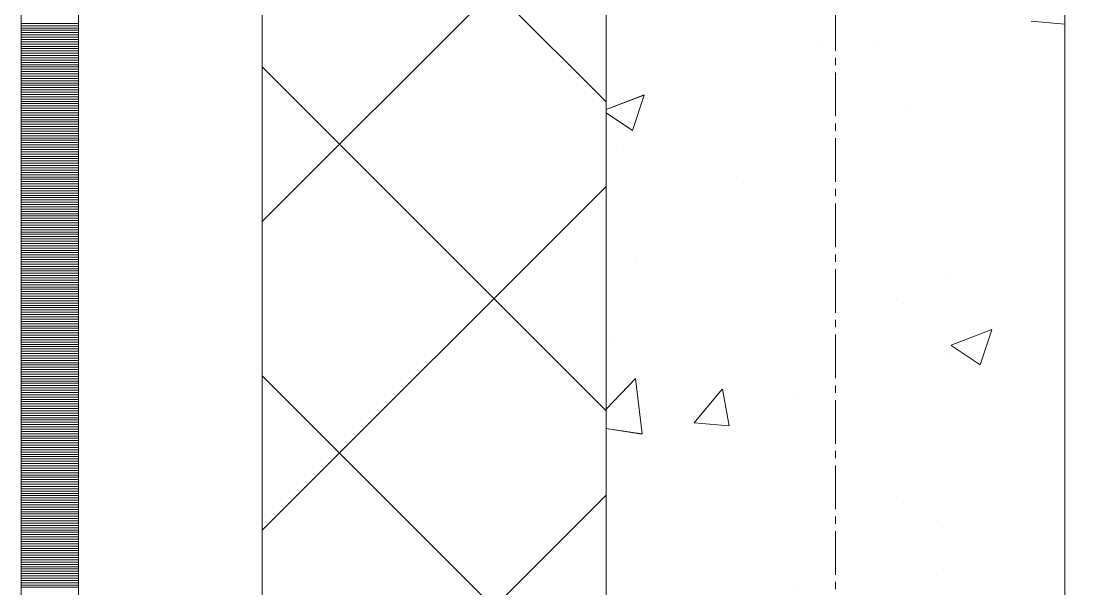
# Model space of a CAD drawing. Header units: millimetres. Extents: x 470010 to 1231400, y -134005 to 421770.
# Drawn here: x 672518.6 to 672983.6, y -73769.1 to -73521.6 of the extents above; entities that cross this region are included whole.
import ezdxf
from ezdxf.enums import TextEntityAlignment as Align

# ---------------------------------------------------------------- set-up
doc = ezdxf.new("R2010")
doc.units = ezdxf.units.MM
doc.linetypes.add('CENTER2', pattern=[28.575, 19.05, -3.175, 3.175, -3.175])
doc.linetypes.add('DASHED', pattern=[19.05, 12.7, -6.35])
doc.layers.get('Defpoints').update_dxf_attribs({"color": 140})
doc.layers.add('АР_Делит', color=120, linetype='Continuous', lineweight=0, plot=False)
for name, color, linetype, lineweight in [('АР_Стены ПЕНОблок', 52, 'Continuous', 20), ('АР_Тонкая', 254, 'Continuous', 5), ('АР_Утеплитель', 31, 'Continuous', 0), ('АР_Штриховка', 8, 'Continuous', 0)]:
    doc.layers.add(name, color=color, linetype=linetype, lineweight=lineweight)
doc.layers.add('РД_Оси_100', color=7, linetype='Continuous', lineweight=0, true_color=0x525252)
doc.styles.add('style1', font='ARIALN.TTF')

# ---------------------------------------------------------------- blocks, each defined once
blk = doc.blocks.new('СОШ_2200_АР_ОСИ_М100_28.05.24')
at = {"layer": 'АР_Делит', "color": 251, "linetype": 'DASHED', "true_color": 0x636466}
blk.add_lwpolyline([(114955, 135155), (114955, -355), (93595.036, -355), (93595.036, 13855), (94145, 13855), (94145, 68320), (66055, 68320), (66055, 13857.73), (83455, 13857.73), (83455, -355), (45245, -355), (45245, 13145), (44695, 13145), (44695, 26755), (45245, 26755), (45245, 68320), (20455, 68320), (20455, 26755), (27955, 26755), (27955, 13145), (-355, 13145), (-355, 100855)], dxfattribs=at)
at = {"layer": 'РД_Оси_100', "color": 251, "linetype": 'CENTER2', "true_color": 0x636466}
blk.add_line((0, -6155), (0, 139938.679), dxfattribs=at)
blk = doc.blocks.new('A$C9108343f')
at = {"layer": 'АР_Стены ПЕНОблок', "color": 18, "linetype": 'Continuous', "lineweight": 20, "true_color": 0x000000}
for p, q in [((7054.96, 97555), (7054.96, 21355)), ((7254.96, 21355), (7254.96, 97555))]:
    blk.add_line(p, q, dxfattribs=at)
at = {"layer": 'АР_Тонкая', "color": 18, "linetype": 'Continuous', "lineweight": 5, "true_color": 0x000000}
for p, q in [((6799.96, 97555), (6799.96, 21355)), ((6824.96, 97555), (6824.96, 21355)), ((6824.96, 21355), (6824.96, 97555)), ((6904.96, 21355), (6904.96, 97555))]:
    blk.add_line(p, q, dxfattribs=at)
at = {"layer": 'АР_Утеплитель', "color": 18, "linetype": 'Continuous', "lineweight": 0, "true_color": 0x000000}
for p, q in [((6904.96, 97555), (6904.96, 21355)), ((7054.96, 21355), (7054.96, 97555))]:
    blk.add_line(p, q, dxfattribs=at)
at = {"layer": 'АР_Штриховка', "color": 18, "linetype": 'Continuous', "lineweight": 0, "true_color": 0x000000}
for p, q in [((7054.96, 26809.48), (6904.96, 26959.48)), ((6904.96, 26757.35), (7054.96, 26907.35)), ((7240.28, 26844.67), (7254.96, 26843.38)), ((6799.96, 26843.75), (6824.96, 26843.75)), ((6799.96, 26842.75), (6824.96, 26842.75)), ((6799.96, 26841.75), (6824.96, 26841.75)), ((6799.96, 26840.75), (6824.96, 26840.75)), ((6799.96, 26839.75), (6824.96, 26839.75)), ((6799.96, 26838.75), (6824.96, 26838.75)), ((6799.96, 26837.75), (6824.96, 26837.75)), ((6799.96, 26836.75), (6824.96, 26836.75)), ((6799.96, 26835.75), (6824.96, 26835.75)), ((6799.96, 26834.75), (6824.96, 26834.75)), ((6799.96, 26833.75), (6824.96, 26833.75)), ((6799.96, 26832.75), (6824.96, 26832.75)), ((6799.96, 26831.75), (6824.96, 26831.75)), ((6799.96, 26830.75), (6824.96, 26830.75)), ((7148.97, 26834.13), (7148.97, 26834.13)), ((7171.88, 26834.22), (7171.88, 26834.22)), ((6799.96, 26829.75), (6824.96, 26829.75)), ((6799.96, 26828.75), (6824.96, 26828.75)), ((6799.96, 26827.75), (6824.96, 26827.75)), ((6799.96, 26826.75), (6824.96, 26826.75)), ((6799.96, 26825.75), (6824.96, 26825.75)), ((6799.96, 26824.75), (6824.96, 26824.75)), ((6799.96, 26823.75), (6824.96, 26823.75)), ((6799.96, 26822.75), (6824.96, 26822.75)), ((6799.96, 26821.75), (6824.96, 26821.75)), ((7054.96, 26674.78), (6904.96, 26824.78)), ((6799.96, 26820.75), (6824.96, 26820.75)), ((6799.96, 26819.75), (6824.96, 26819.75)), ((6799.96, 26818.75), (6824.96, 26818.75)), ((6799.96, 26817.75), (6824.96, 26817.75)), ((6799.96, 26816.75), (6824.96, 26816.75)), ((6799.96, 26815.75), (6824.96, 26815.75)), ((6799.96, 26814.75), (6824.96, 26814.75)), ((6799.96, 26813.75), (6824.96, 26813.75)), ((6799.96, 26812.75), (6824.96, 26812.75)), ((7054.96, 26806.13), (7071.62, 26812.52)), ((7066.42, 26797.05), (7071.57, 26812.4)), ((6799.96, 26811.75), (6824.96, 26811.75)), ((6799.96, 26810.75), (6824.96, 26810.75)), ((6799.96, 26809.75), (6824.96, 26809.75)), ((6799.96, 26808.75), (6824.96, 26808.75)), ((6799.96, 26807.75), (6824.96, 26807.75)), ((6799.96, 26806.75), (6824.96, 26806.75)), ((6799.96, 26805.75), (6824.96, 26805.75)), ((6799.96, 26804.75), (6824.96, 26804.75)), ((6799.96, 26803.75), (6824.96, 26803.75)), ((6799.96, 26802.75), (6824.96, 26802.75)), ((7054.96, 26804.78), (7066.41, 26797.05)), ((7187.67, 26806.17), (7187.67, 26806.17)), ((6799.96, 26801.75), (6824.96, 26801.75)), ((6799.96, 26800.75), (6824.96, 26800.75)), ((6799.96, 26799.75), (6824.96, 26799.75)), ((6799.96, 26798.75), (6824.96, 26798.75)), ((6799.96, 26797.75), (6824.96, 26797.75)), ((6799.96, 26796.75), (6824.96, 26796.75)), ((6799.96, 26795.75), (6824.96, 26795.75)), ((6799.96, 26794.75), (6824.96, 26794.75)), ((6799.96, 26793.75), (6824.96, 26793.75)), ((6799.96, 26792.75), (6824.96, 26792.75)), ((6799.96, 26791.75), (6824.96, 26791.75)), ((6799.96, 26790.75), (6824.96, 26790.75)), ((6799.96, 26789.75), (6824.96, 26789.75)), ((6799.96, 26788.75), (6824.96, 26788.75)), ((7059.38, 26789.91), (7059.38, 26789.91)), ((6799.96, 26787.75), (6824.96, 26787.75)), ((6799.96, 26786.75), (6824.96, 26786.75)), ((6799.96, 26785.75), (6824.96, 26785.75)), ((6799.96, 26784.75), (6824.96, 26784.75)), ((6799.96, 26783.75), (6824.96, 26783.75)), ((6799.96, 26782.75), (6824.96, 26782.75)), ((6799.96, 26781.75), (6824.96, 26781.75)), ((6799.96, 26780.75), (6824.96, 26780.75)), ((6799.96, 26779.75), (6824.96, 26779.75)), ((6799.96, 26778.75), (6824.96, 26778.75)), ((6799.96, 26777.75), (6824.96, 26777.75)), ((6799.96, 26776.75), (6824.96, 26776.75)), ((6799.96, 26775.75), (6824.96, 26775.75)), ((6799.96, 26774.75), (6824.96, 26774.75)), ((7111.73, 26776.5), (7111.73, 26776.5)), ((6799.96, 26773.75), (6824.96, 26773.75)), ((6799.96, 26772.75), (6824.96, 26772.75)), ((6799.96, 26771.75), (6824.96, 26771.75)), ((6799.96, 26770.75), (6824.96, 26770.75)), ((6904.96, 26622.64), (7054.96, 26772.64)), ((6799.96, 26769.75), (6824.96, 26769.75)), ((6799.96, 26768.75), (6824.96, 26768.75)), ((6799.96, 26767.75), (6824.96, 26767.75)), ((6799.96, 26766.75), (6824.96, 26766.75)), ((6799.96, 26765.75), (6824.96, 26765.75)), ((6799.96, 26764.75), (6824.96, 26764.75)), ((6799.96, 26763.75), (6824.96, 26763.75)), ((6799.96, 26762.75), (6824.96, 26762.75)), ((6799.96, 26761.75), (6824.96, 26761.75)), ((6799.96, 26760.75), (6824.96, 26760.75)), ((6799.96, 26759.75), (6824.96, 26759.75)), ((6799.96, 26758.75), (6824.96, 26758.75)), ((6799.96, 26757.75), (6824.96, 26757.75)), ((6799.96, 26756.75), (6824.96, 26756.75)), ((6799.96, 26755.75), (6824.96, 26755.75)), ((6799.96, 26754.75), (6824.96, 26754.75)), ((6799.96, 26753.75), (6824.96, 26753.75)), ((6799.96, 26752.75), (6824.96, 26752.75)), ((6799.96, 26751.75), (6824.96, 26751.75)), ((6799.96, 26750.75), (6824.96, 26750.75)), ((6799.96, 26749.75), (6824.96, 26749.75)), ((6799.96, 26748.75), (6824.96, 26748.75)), ((6799.96, 26747.75), (6824.96, 26747.75)), ((6799.96, 26746.75), (6824.96, 26746.75)), ((6799.96, 26745.75), (6824.96, 26745.75)), ((6799.96, 26744.75), (6824.96, 26744.75)), ((6799.96, 26743.75), (6824.96, 26743.75)), ((6799.96, 26742.75), (6824.96, 26742.75)), ((6799.96, 26741.75), (6824.96, 26741.75)), ((6799.96, 26740.75), (6824.96, 26740.75)), ((6799.96, 26739.75), (6824.96, 26739.75)), ((6799.96, 26738.75), (6824.96, 26738.75)), ((6799.96, 26737.75), (6824.96, 26737.75)), ((7067.79, 26739.23), (7067.79, 26739.23)), ((6799.96, 26736.75), (6824.96, 26736.75)), ((6799.96, 26735.75), (6824.96, 26735.75)), ((6799.96, 26734.75), (6824.96, 26734.75)), ((6799.96, 26733.75), (6824.96, 26733.75)), ((7203.38, 26733.5), (7203.38, 26733.5)), ((6799.96, 26732.75), (6824.96, 26732.75)), ((6799.96, 26731.75), (6824.96, 26731.75)), ((6799.96, 26730.75), (6824.96, 26730.75)), ((6799.96, 26729.75), (6824.96, 26729.75)), ((6799.96, 26728.75), (6824.96, 26728.75)), ((6799.96, 26727.75), (6824.96, 26727.75)), ((6799.96, 26726.75), (6824.96, 26726.75)), ((6799.96, 26725.75), (6824.96, 26725.75)), ((6799.96, 26724.75), (6824.96, 26724.75)), ((6799.96, 26723.75), (6824.96, 26723.75)), ((6799.96, 26722.75), (6824.96, 26722.75)), ((6799.96, 26721.75), (6824.96, 26721.75)), ((6799.96, 26720.75), (6824.96, 26720.75)), ((6799.96, 26719.75), (6824.96, 26719.75)), ((7184.58, 26721.61), (7184.58, 26721.61)), ((6799.96, 26718.75), (6824.96, 26718.75)), ((6799.96, 26717.75), (6824.96, 26717.75)), ((6799.96, 26716.75), (6824.96, 26716.75)), ((6799.96, 26715.75), (6824.96, 26715.75)), ((6799.96, 26714.75), (6824.96, 26714.75)), ((6799.96, 26713.75), (6824.96, 26713.75)), ((6799.96, 26712.75), (6824.96, 26712.75)), ((6799.96, 26711.75), (6824.96, 26711.75)), ((6799.96, 26710.75), (6824.96, 26710.75)), ((6799.96, 26709.75), (6824.96, 26709.75)), ((7205.45, 26703.43), (7223.23, 26710.26)), ((7218.04, 26694.78), (7223.19, 26710.13)), ((6799.96, 26708.75), (6824.96, 26708.75)), ((6799.96, 26707.75), (6824.96, 26707.75)), ((6799.96, 26706.75), (6824.96, 26706.75)), ((6799.96, 26705.75), (6824.96, 26705.75)), ((7056.29, 26705.35), (7056.29, 26705.35)), ((6799.96, 26704.75), (6824.96, 26704.75)), ((6799.96, 26703.75), (6824.96, 26703.75)), ((6799.96, 26702.75), (6824.96, 26702.75)), ((6799.96, 26701.75), (6824.96, 26701.75)), ((6799.96, 26700.75), (6824.96, 26700.75)), ((7205.39, 26703.31), (7218.03, 26694.79)), ((6799.96, 26699.75), (6824.96, 26699.75)), ((6799.96, 26698.75), (6824.96, 26698.75)), ((6799.96, 26697.75), (6824.96, 26697.75)), ((6799.96, 26696.75), (6824.96, 26696.75)), ((6799.96, 26695.75), (6824.96, 26695.75)), ((7205.32, 26697.44), (7205.32, 26697.44)), ((6799.96, 26694.75), (6824.96, 26694.75)), ((6799.96, 26693.75), (6824.96, 26693.75)), ((6799.96, 26692.75), (6824.96, 26692.75)), ((6799.96, 26691.75), (6824.96, 26691.75)), ((6799.96, 26690.75), (6824.96, 26690.75)), ((6799.96, 26689.75), (6824.96, 26689.75)), ((6799.96, 26688.75), (6824.96, 26688.75)), ((6799.96, 26687.75), (6824.96, 26687.75)), ((6799.96, 26686.75), (6824.96, 26686.75)), ((7054.96, 26540.08), (6904.96, 26690.08)), ((7054.96, 26675.47), (7067.77, 26688.82)), ((7070.62, 26664.71), (7067.81, 26688.83)), ((6799.96, 26685.75), (6824.96, 26685.75)), ((6799.96, 26684.75), (6824.96, 26684.75)), ((6799.96, 26683.75), (6824.96, 26683.75)), ((6799.96, 26682.75), (6824.96, 26682.75)), ((6799.96, 26681.75), (6824.96, 26681.75)), ((7093.34, 26669.55), (7105.58, 26684.15)), ((7108.66, 26668.25), (7105.72, 26684.17)), ((7138.48, 26682.58), (7138.48, 26682.58)), ((6799.96, 26680.75), (6824.96, 26680.75)), ((6799.96, 26679.75), (6824.96, 26679.75)), ((6799.96, 26678.75), (6824.96, 26678.75)), ((6799.96, 26677.75), (6824.96, 26677.75)), ((6799.96, 26676.75), (6824.96, 26676.75)), ((6799.96, 26675.75), (6824.96, 26675.75)), ((6799.96, 26674.75), (6824.96, 26674.75)), ((6799.96, 26673.75), (6824.96, 26673.75)), ((6799.96, 26672.75), (6824.96, 26672.75)), ((6799.96, 26671.75), (6824.96, 26671.75)), ((6799.96, 26670.75), (6824.96, 26670.75)), ((6799.96, 26669.75), (6824.96, 26669.75)), ((6799.96, 26668.75), (6824.96, 26668.75)), ((6799.96, 26667.75), (6824.96, 26667.75)), ((7093.33, 26669.55), (7108.52, 26668.22)), ((6799.96, 26666.75), (6824.96, 26666.75)), ((6799.96, 26665.75), (6824.96, 26665.75)), ((6799.96, 26664.75), (6824.96, 26664.75)), ((6799.96, 26663.75), (6824.96, 26663.75)), ((7054.96, 26667.06), (7070.61, 26664.64)), ((6799.96, 26662.75), (6824.96, 26662.75)), ((6799.96, 26661.75), (6824.96, 26661.75)), ((6799.96, 26660.75), (6824.96, 26660.75)), ((6799.96, 26659.75), (6824.96, 26659.75)), ((6799.96, 26658.75), (6824.96, 26658.75)), ((6799.96, 26657.75), (6824.96, 26657.75)), ((6799.96, 26656.75), (6824.96, 26656.75)), ((6799.96, 26655.75), (6824.96, 26655.75)), ((6799.96, 26654.75), (6824.96, 26654.75)), ((6799.96, 26653.75), (6824.96, 26653.75)), ((6799.96, 26652.75), (6824.96, 26652.75)), ((6799.96, 26651.75), (6824.96, 26651.75)), ((6799.96, 26650.75), (6824.96, 26650.75)), ((6799.96, 26649.75), (6824.96, 26649.75)), ((6799.96, 26648.75), (6824.96, 26648.75)), ((6799.96, 26647.75), (6824.96, 26647.75)), ((6799.96, 26646.75), (6824.96, 26646.75)), ((6799.96, 26645.75), (6824.96, 26645.75)), ((6799.96, 26644.75), (6824.96, 26644.75)), ((6799.96, 26643.75), (6824.96, 26643.75)), ((6799.96, 26642.75), (6824.96, 26642.75)), ((6799.96, 26641.75), (6824.96, 26641.75)), ((6799.96, 26640.75), (6824.96, 26640.75)), ((6799.96, 26639.75), (6824.96, 26639.75)), ((6799.96, 26638.75), (6824.96, 26638.75)), ((6799.96, 26637.75), (6824.96, 26637.75)), ((6799.96, 26636.75), (6824.96, 26636.75)), ((6799.96, 26635.75), (6824.96, 26635.75)), ((6904.96, 26487.94), (7054.96, 26637.94)), ((7181.5, 26637.06), (7181.5, 26637.06)), ((6799.96, 26634.75), (6824.96, 26634.75)), ((6799.96, 26633.75), (6824.96, 26633.75)), ((6799.96, 26632.75), (6824.96, 26632.75)), ((6799.96, 26631.75), (6824.96, 26631.75)), ((6799.96, 26630.75), (6824.96, 26630.75)), ((6799.96, 26629.75), (6824.96, 26629.75)), ((6799.96, 26628.75), (6824.96, 26628.75)), ((6799.96, 26627.75), (6824.96, 26627.75)), ((6799.96, 26626.75), (6824.96, 26626.75)), ((7199.35, 26626.81), (7199.35, 26626.81)), ((6799.96, 26625.75), (6824.96, 26625.75)), ((6799.96, 26624.75), (6824.96, 26624.75)), ((6799.96, 26623.75), (6824.96, 26623.75)), ((6799.96, 26622.75), (6824.96, 26622.75)), ((6799.96, 26621.75), (6824.96, 26621.75)), ((6799.96, 26620.75), (6824.96, 26620.75)), ((6799.96, 26619.75), (6824.96, 26619.75)), ((6799.96, 26618.75), (6824.96, 26618.75)), ((6799.96, 26617.75), (6824.96, 26617.75)), ((6799.96, 26616.75), (6824.96, 26616.75)), ((6799.96, 26615.75), (6824.96, 26615.75)), ((6799.96, 26614.75), (6824.96, 26614.75)), ((6799.96, 26613.75), (6824.96, 26613.75)), ((6799.96, 26612.75), (6824.96, 26612.75)), ((6799.96, 26611.75), (6824.96, 26611.75)), ((6799.96, 26610.75), (6824.96, 26610.75)), ((6799.96, 26609.75), (6824.96, 26609.75)), ((6799.96, 26608.75), (6824.96, 26608.75)), ((6799.96, 26607.75), (6824.96, 26607.75)), ((6799.96, 26606.75), (6824.96, 26606.75)), ((6799.96, 26605.75), (6824.96, 26605.75)), ((6799.96, 26604.75), (6824.96, 26604.75)), ((6799.96, 26603.75), (6824.96, 26603.75)), ((6799.96, 26602.75), (6824.96, 26602.75)), ((7153.92, 26603.7), (7153.92, 26603.7)), ((7202.09, 26605.63), (7202.09, 26605.63)), ((6799.96, 26601.75), (6824.96, 26601.75)), ((6799.96, 26600.75), (6824.96, 26600.75)), ((6799.96, 26599.75), (6824.96, 26599.75)), ((6799.96, 26598.75), (6824.96, 26598.75)), ((6799.96, 26597.75), (6824.96, 26597.75)), ((7138.5, 26597.26), (7138.5, 26597.26))]:
    blk.add_line(p, q, dxfattribs=at)
at = {"layer": 'РД_Оси_100'}
blk.add_blockref('СОШ_2200_АР_ОСИ_М100_28.05.24', (7154.96, 6755), dxfattribs=at)
at = {"layer": 'Defpoints', "color": 18, "true_color": 0x000000, "style": 'style1'}
for p in [(143949.34, 316089.12), (143974.98, 281639.5), (143890.4, 273244.71), (143839.99, 264276.81), (143967.75, 254892.38), (12251.96, 104178.14), (12382.58, 96023.14)]:
    blk.add_attdef('АР-ПОМЕЩЕНИЕ:НАИМЕНОВАНИЕ', text='', height=100, dxfattribs=at).set_placement(p, align=Align.MIDDLE)
at = {"layer": 'Defpoints', "color": 18, "true_color": 0x000000, "style": 'style1', "flags": 8}
for p in [(143951.3, 279099.09), (143848.34, 269251.11), (143875.33, 260094.25), (144049.74, 250824.7), (163419.28, 238153.36), (155897.46, 237965.97), (183037.2, 237965.97), (143342.94, 237876.19)]:
    blk.add_attdef('АР-ПОМЕЩЕНИЕ:НАИМЕНОВАНИЕ', text='', height=100, dxfattribs=at).set_placement(p, align=Align.MIDDLE)

msp = doc.modelspace()

# ---------------------------------------------------------------- linework, layer by layer
at = {"layer": 'АР_Стены ПЕНОблок', "color": 18, "linetype": 'Continuous', "lineweight": 20, "true_color": 0x000000}
for p, q in [((672773.57, -2811.242), (672773.57, -79011.242)), ((672973.57, -79011.242), (672973.57, -2811.242))]:
    msp.add_line(p, q, dxfattribs=at)
at = {"layer": 'АР_Тонкая', "color": 18, "linetype": 'Continuous', "lineweight": 5, "true_color": 0x000000}
for p, q in [((672518.57, -2811.242), (672518.57, -79011.242)), ((672543.57, -2811.242), (672543.57, -79011.242)), ((672543.57, -79011.242), (672543.57, -2811.242)), ((672623.57, -79011.242), (672623.57, -2811.242))]:
    msp.add_line(p, q, dxfattribs=at)
at = {"layer": 'АР_Утеплитель', "color": 18, "linetype": 'Continuous', "lineweight": 0, "true_color": 0x000000}
for p, q in [((672623.57, -2811.242), (672623.57, -79011.242)), ((672773.57, -79011.242), (672773.57, -2811.242))]:
    msp.add_line(p, q, dxfattribs=at)
at = {"layer": 'АР_Штриховка', "color": 18, "linetype": 'Continuous', "lineweight": 0, "true_color": 0x000000}
for p, q in [((672773.57, -73556.759), (672623.57, -73406.759)), ((672623.57, -73608.896), (672773.57, -73458.896)), ((672518.57, -73522.492), (672543.57, -73522.492)), ((672518.57, -73523.492), (672543.57, -73523.492)), ((672518.57, -73524.492), (672543.57, -73524.492)), ((672518.57, -73525.492), (672543.57, -73525.492)), ((672958.888, -73521.577), (672973.57, -73522.861)), ((672518.57, -73526.492), (672543.57, -73526.492)), ((672518.57, -73527.492), (672543.57, -73527.492)), ((672518.57, -73528.492), (672543.57, -73528.492)), ((672518.57, -73529.492), (672543.57, -73529.492)), ((672518.57, -73530.492), (672543.57, -73530.492)), ((672518.57, -73531.492), (672543.57, -73531.492)), ((672518.57, -73532.492), (672543.57, -73532.492)), ((672518.57, -73533.492), (672543.57, -73533.492)), ((672518.57, -73534.492), (672543.57, -73534.492)), ((672518.57, -73535.492), (672543.57, -73535.492)), ((672518.57, -73536.492), (672543.57, -73536.492)), ((672518.57, -73537.492), (672543.57, -73537.492)), ((672518.57, -73538.492), (672543.57, -73538.492)), ((672518.57, -73539.492), (672543.57, -73539.492)), ((672518.57, -73540.492), (672543.57, -73540.492)), ((672518.57, -73541.492), (672543.57, -73541.492)), ((672518.57, -73542.492), (672543.57, -73542.492)), ((672518.57, -73543.492), (672543.57, -73543.492)), ((672773.57, -73691.463), (672623.57, -73541.463)), ((672518.57, -73544.492), (672543.57, -73544.492)), ((672518.57, -73545.492), (672543.57, -73545.492)), ((672518.57, -73546.492), (672543.57, -73546.492)), ((672518.57, -73547.492), (672543.57, -73547.492)), ((672518.57, -73548.492), (672543.57, -73548.492)), ((672518.57, -73549.492), (672543.57, -73549.492)), ((672518.57, -73550.492), (672543.57, -73550.492)), ((672518.57, -73551.492), (672543.57, -73551.492)), ((672518.57, -73552.492), (672543.57, -73552.492)), ((672518.57, -73553.492), (672543.57, -73553.492)), ((672518.57, -73554.492), (672543.57, -73554.492)), ((672518.57, -73555.492), (672543.57, -73555.492)), ((672518.57, -73556.492), (672543.57, -73556.492)), ((672518.57, -73557.492), (672543.57, -73557.492)), ((672773.57, -73560.113), (672790.231, -73553.717)), ((672785.036, -73569.192), (672790.186, -73553.843)), ((672518.57, -73558.492), (672543.57, -73558.492)), ((672518.57, -73559.492), (672543.57, -73559.492)), ((672518.57, -73560.492), (672543.57, -73560.492)), ((672518.57, -73561.492), (672543.57, -73561.492)), ((672518.57, -73562.492), (672543.57, -73562.492)), ((672773.57, -73561.462), (672785.025, -73569.189)), ((672518.57, -73563.492), (672543.57, -73563.492)), ((672518.57, -73564.492), (672543.57, -73564.492)), ((672518.57, -73565.492), (672543.57, -73565.492)), ((672518.57, -73566.492), (672543.57, -73566.492)), ((672518.57, -73567.492), (672543.57, -73567.492)), ((672518.57, -73568.492), (672543.57, -73568.492)), ((672518.57, -73569.492), (672543.57, -73569.492)), ((672518.57, -73570.492), (672543.57, -73570.492)), ((672518.57, -73571.492), (672543.57, -73571.492)), ((672518.57, -73572.492), (672543.57, -73572.492)), ((672518.57, -73573.492), (672543.57, -73573.492)), ((672518.57, -73574.492), (672543.57, -73574.492)), ((672518.57, -73575.492), (672543.57, -73575.492)), ((672518.57, -73576.492), (672543.57, -73576.492)), ((672518.57, -73577.492), (672543.57, -73577.492)), ((672518.57, -73578.492), (672543.57, -73578.492)), ((672518.57, -73579.492), (672543.57, -73579.492)), ((672518.57, -73580.492), (672543.57, -73580.492)), ((672518.57, -73581.492), (672543.57, -73581.492)), ((672518.57, -73582.492), (672543.57, -73582.492)), ((672518.57, -73583.492), (672543.57, -73583.492)), ((672518.57, -73584.492), (672543.57, -73584.492)), ((672518.57, -73585.492), (672543.57, -73585.492)), ((672518.57, -73586.492), (672543.57, -73586.492)), ((672518.57, -73587.492), (672543.57, -73587.492)), ((672518.57, -73588.492), (672543.57, -73588.492)), ((672518.57, -73589.492), (672543.57, -73589.492)), ((672518.57, -73590.492), (672543.57, -73590.492)), ((672518.57, -73591.492), (672543.57, -73591.492)), ((672518.57, -73592.492), (672543.57, -73592.492)), ((672518.57, -73593.492), (672543.57, -73593.492)), ((672518.57, -73594.492), (672543.57, -73594.492)), ((672518.57, -73595.492), (672543.57, -73595.492)), ((672623.57, -73743.599), (672773.57, -73593.599)), ((672518.57, -73596.492), (672543.57, -73596.492)), ((672518.57, -73597.492), (672543.57, -73597.492)), ((672518.57, -73598.492), (672543.57, -73598.492)), ((672518.57, -73599.492), (672543.57, -73599.492)), ((672518.57, -73600.492), (672543.57, -73600.492)), ((672518.57, -73601.492), (672543.57, -73601.492)), ((672518.57, -73602.492), (672543.57, -73602.492)), ((672518.57, -73603.492), (672543.57, -73603.492)), ((672518.57, -73604.492), (672543.57, -73604.492)), ((672518.57, -73605.492), (672543.57, -73605.492)), ((672518.57, -73606.492), (672543.57, -73606.492)), ((672518.57, -73607.492), (672543.57, -73607.492)), ((672518.57, -73608.492), (672543.57, -73608.492)), ((672518.57, -73609.492), (672543.57, -73609.492)), ((672518.57, -73610.492), (672543.57, -73610.492)), ((672518.57, -73611.492), (672543.57, -73611.492)), ((672518.57, -73612.492), (672543.57, -73612.492)), ((672518.57, -73613.492), (672543.57, -73613.492)), ((672518.57, -73614.492), (672543.57, -73614.492)), ((672518.57, -73615.492), (672543.57, -73615.492)), ((672518.57, -73616.492), (672543.57, -73616.492)), ((672518.57, -73617.492), (672543.57, -73617.492)), ((672518.57, -73618.492), (672543.57, -73618.492)), ((672518.57, -73619.492), (672543.57, -73619.492)), ((672518.57, -73620.492), (672543.57, -73620.492)), ((672518.57, -73621.492), (672543.57, -73621.492)), ((672518.57, -73622.492), (672543.57, -73622.492)), ((672518.57, -73623.492), (672543.57, -73623.492)), ((672518.57, -73624.492), (672543.57, -73624.492)), ((672518.57, -73625.492), (672543.57, -73625.492)), ((672518.57, -73626.492), (672543.57, -73626.492)), ((672518.57, -73627.492), (672543.57, -73627.492)), ((672518.57, -73628.492), (672543.57, -73628.492)), ((672518.57, -73629.492), (672543.57, -73629.492)), ((672518.57, -73630.492), (672543.57, -73630.492)), ((672518.57, -73631.492), (672543.57, -73631.492)), ((672518.57, -73632.492), (672543.57, -73632.492)), ((672518.57, -73633.492), (672543.57, -73633.492)), ((672518.57, -73634.492), (672543.57, -73634.492)), ((672518.57, -73635.492), (672543.57, -73635.492)), ((672518.57, -73636.492), (672543.57, -73636.492)), ((672518.57, -73637.492), (672543.57, -73637.492)), ((672518.57, -73638.492), (672543.57, -73638.492)), ((672518.57, -73639.492), (672543.57, -73639.492)), ((672518.57, -73640.492), (672543.57, -73640.492)), ((672518.57, -73641.492), (672543.57, -73641.492)), ((672518.57, -73642.492), (672543.57, -73642.492)), ((672518.57, -73643.492), (672543.57, -73643.492)), ((672518.57, -73644.492), (672543.57, -73644.492)), ((672518.57, -73645.492), (672543.57, -73645.492)), ((672518.57, -73646.492), (672543.57, -73646.492)), ((672518.57, -73647.492), (672543.57, -73647.492)), ((672518.57, -73648.492), (672543.57, -73648.492)), ((672518.57, -73649.492), (672543.57, -73649.492)), ((672518.57, -73650.492), (672543.57, -73650.492)), ((672518.57, -73651.492), (672543.57, -73651.492)), ((672518.57, -73652.492), (672543.57, -73652.492)), ((672518.57, -73653.492), (672543.57, -73653.492)), ((672518.57, -73654.492), (672543.57, -73654.492)), ((672518.57, -73655.492), (672543.57, -73655.492)), ((672924.06, -73662.809), (672941.845, -73655.983)), ((672518.57, -73656.492), (672543.57, -73656.492)), ((672518.57, -73657.492), (672543.57, -73657.492)), ((672518.57, -73658.492), (672543.57, -73658.492)), ((672518.57, -73659.492), (672543.57, -73659.492)), ((672518.57, -73660.492), (672543.57, -73660.492)), ((672936.65, -73671.457), (672941.8, -73656.108)), ((672518.57, -73661.492), (672543.57, -73661.492)), ((672518.57, -73662.492), (672543.57, -73662.492)), ((672518.57, -73663.492), (672543.57, -73663.492)), ((672518.57, -73664.492), (672543.57, -73664.492)), ((672924.005, -73662.932), (672936.64, -73671.454)), ((672518.57, -73665.492), (672543.57, -73665.492)), ((672518.57, -73666.492), (672543.57, -73666.492)), ((672518.57, -73667.492), (672543.57, -73667.492)), ((672518.57, -73668.492), (672543.57, -73668.492)), ((672518.57, -73669.492), (672543.57, -73669.492)), ((672518.57, -73670.492), (672543.57, -73670.492)), ((672518.57, -73671.492), (672543.57, -73671.492)), ((672518.57, -73672.492), (672543.57, -73672.492)), ((672518.57, -73673.492), (672543.57, -73673.492)), ((672518.57, -73674.492), (672543.57, -73674.492)), ((672518.57, -73675.492), (672543.57, -73675.492)), ((672518.57, -73676.492), (672543.57, -73676.492)), ((672518.57, -73677.492), (672543.57, -73677.492)), ((672518.57, -73678.492), (672543.57, -73678.492)), ((672773.57, -73826.166), (672623.57, -73676.166)), ((672773.57, -73690.774), (672786.384, -73677.418)), ((672789.233, -73701.536), (672786.427, -73677.413)), ((672518.57, -73679.492), (672543.57, -73679.492)), ((672518.57, -73680.492), (672543.57, -73680.492)), ((672518.57, -73681.492), (672543.57, -73681.492)), ((672518.57, -73682.492), (672543.57, -73682.492)), ((672518.57, -73683.492), (672543.57, -73683.492)), ((672811.947, -73696.69), (672824.193, -73682.097)), ((672827.268, -73697.997), (672824.331, -73682.076)), ((672518.57, -73684.492), (672543.57, -73684.492)), ((672518.57, -73685.492), (672543.57, -73685.492)), ((672518.57, -73686.492), (672543.57, -73686.492)), ((672518.57, -73687.492), (672543.57, -73687.492)), ((672518.57, -73688.492), (672543.57, -73688.492)), ((672518.57, -73689.492), (672543.57, -73689.492)), ((672518.57, -73690.492), (672543.57, -73690.492)), ((672518.57, -73691.492), (672543.57, -73691.492)), ((672518.57, -73692.492), (672543.57, -73692.492)), ((672518.57, -73693.492), (672543.57, -73693.492)), ((672518.57, -73694.492), (672543.57, -73694.492)), ((672518.57, -73695.492), (672543.57, -73695.492)), ((672518.57, -73696.492), (672543.57, -73696.492)), ((672518.57, -73697.492), (672543.57, -73697.492)), ((672811.947, -73696.694), (672827.129, -73698.023)), ((672518.57, -73698.492), (672543.57, -73698.492)), ((672518.57, -73699.492), (672543.57, -73699.492)), ((672518.57, -73700.492), (672543.57, -73700.492)), ((672518.57, -73701.492), (672543.57, -73701.492)), ((672518.57, -73702.492), (672543.57, -73702.492)), ((672773.57, -73699.18), (672789.222, -73701.607)), ((672518.57, -73703.492), (672543.57, -73703.492)), ((672518.57, -73704.492), (672543.57, -73704.492)), ((672518.57, -73705.492), (672543.57, -73705.492)), ((672518.57, -73706.492), (672543.57, -73706.492)), ((672518.57, -73707.492), (672543.57, -73707.492)), ((672518.57, -73708.492), (672543.57, -73708.492)), ((672518.57, -73709.492), (672543.57, -73709.492)), ((672518.57, -73710.492), (672543.57, -73710.492)), ((672518.57, -73711.492), (672543.57, -73711.492)), ((672518.57, -73712.492), (672543.57, -73712.492)), ((672518.57, -73713.492), (672543.57, -73713.492)), ((672518.57, -73714.492), (672543.57, -73714.492)), ((672518.57, -73715.492), (672543.57, -73715.492)), ((672518.57, -73716.492), (672543.57, -73716.492)), ((672518.57, -73717.492), (672543.57, -73717.492)), ((672518.57, -73718.492), (672543.57, -73718.492)), ((672518.57, -73719.492), (672543.57, -73719.492)), ((672518.57, -73720.492), (672543.57, -73720.492)), ((672518.57, -73721.492), (672543.57, -73721.492)), ((672518.57, -73722.492), (672543.57, -73722.492)), ((672518.57, -73723.492), (672543.57, -73723.492)), ((672518.57, -73724.492), (672543.57, -73724.492)), ((672518.57, -73725.492), (672543.57, -73725.492)), ((672518.57, -73726.492), (672543.57, -73726.492)), ((672518.57, -73727.492), (672543.57, -73727.492)), ((672518.57, -73728.492), (672543.57, -73728.492)), ((672518.57, -73729.492), (672543.57, -73729.492)), ((672623.57, -73878.303), (672773.57, -73728.303)), ((672518.57, -73730.492), (672543.57, -73730.492)), ((672518.57, -73731.492), (672543.57, -73731.492)), ((672518.57, -73732.492), (672543.57, -73732.492)), ((672518.57, -73733.492), (672543.57, -73733.492)), ((672518.57, -73734.492), (672543.57, -73734.492)), ((672518.57, -73735.492), (672543.57, -73735.492)), ((672518.57, -73736.492), (672543.57, -73736.492)), ((672518.57, -73737.492), (672543.57, -73737.492)), ((672518.57, -73738.492), (672543.57, -73738.492)), ((672518.57, -73739.492), (672543.57, -73739.492)), ((672518.57, -73740.492), (672543.57, -73740.492)), ((672518.57, -73741.492), (672543.57, -73741.492)), ((672518.57, -73742.492), (672543.57, -73742.492)), ((672518.57, -73743.492), (672543.57, -73743.492)), ((672518.57, -73744.492), (672543.57, -73744.492)), ((672518.57, -73745.492), (672543.57, -73745.492)), ((672518.57, -73746.492), (672543.57, -73746.492)), ((672518.57, -73747.492), (672543.57, -73747.492)), ((672518.57, -73748.492), (672543.57, -73748.492)), ((672518.57, -73749.492), (672543.57, -73749.492)), ((672518.57, -73750.492), (672543.57, -73750.492)), ((672518.57, -73751.492), (672543.57, -73751.492)), ((672518.57, -73752.492), (672543.57, -73752.492)), ((672518.57, -73753.492), (672543.57, -73753.492)), ((672518.57, -73754.492), (672543.57, -73754.492)), ((672518.57, -73755.492), (672543.57, -73755.492)), ((672518.57, -73756.492), (672543.57, -73756.492)), ((672518.57, -73757.492), (672543.57, -73757.492)), ((672518.57, -73758.492), (672543.57, -73758.492)), ((672518.57, -73759.492), (672543.57, -73759.492)), ((672518.57, -73760.492), (672543.57, -73760.492)), ((672518.57, -73761.492), (672543.57, -73761.492)), ((672518.57, -73762.492), (672543.57, -73762.492)), ((672518.57, -73763.492), (672543.57, -73763.492)), ((672518.57, -73764.492), (672543.57, -73764.492)), ((672518.57, -73765.492), (672543.57, -73765.492)), ((672518.57, -73766.492), (672543.57, -73766.492)), ((672518.57, -73767.492), (672543.57, -73767.492)), ((672518.57, -73768.492), (672543.57, -73768.492))]:
    msp.add_line(p, q, dxfattribs=at)

# ---------------------------------------------------------------- block references
msp.add_blockref('A$C9108343f', (665718.612, -100366.242))
at = {"layer": 'РД_Оси_100'}
msp.add_blockref('СОШ_2200_АР_ОСИ_М100_28.05.24', (672873.57, -93611.242), dxfattribs=at)

doc.saveas('drawing.dxf')
